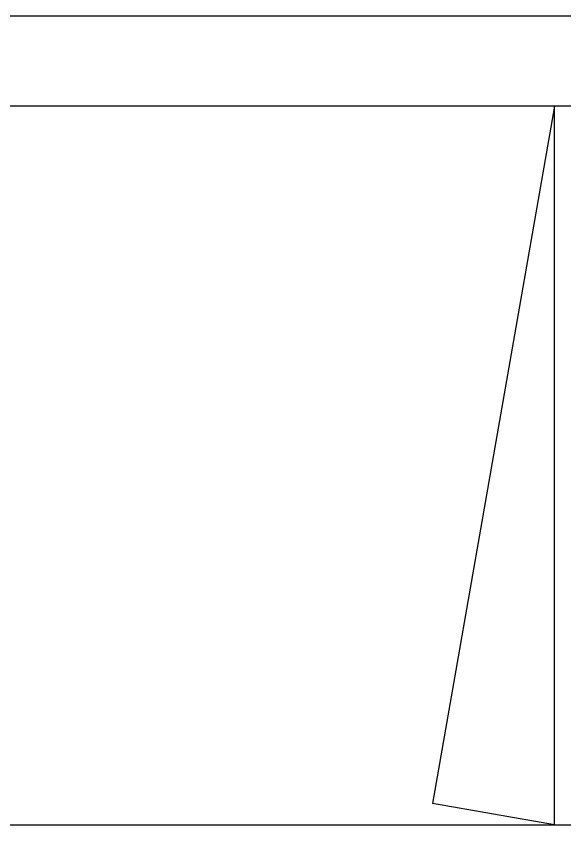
# Model space of a CAD drawing. Extents: x 11477420 to 23072185, y -28506554 to -14238804.
# Drawn here: x 11518537 to 11519148, y -14255639 to -14254739 of the extents above; entities that cross this region are included whole.
import ezdxf

# ---------------------------------------------------------------- set-up
doc = ezdxf.new("R2010")
doc.units = 0
doc.header["$LTSCALE"] = 50
doc.header["$MEASUREMENT"] = 0
for name, color, linetype in [('04_FUR', 6, 'CONTINUOUS'), ('1.천장.벽체선(내벽)', 3, 'CONTINUOUS'), ('가구', 6, 'CONTINUOUS')]:
    doc.layers.add(name, color=color, linetype=linetype)

# ---------------------------------------------------------------- blocks, each defined once
blk = doc.blocks.new('BEDD')
at = {"layer": '가구'}
for p, q in [((190657.67, 168272.66), (190657.67, 166632.66)), ((189857.67, 166652.66), (189857.67, 168252.66)), ((189857.67, 166962.34), (190633.99, 167097.91)), ((190657.67, 167102.04), (190657.67, 166962.34)), ((190657.67, 166962.34), (189857.67, 166962.34))]:
    blk.add_line(p, q, dxfattribs=at)
blk.add_lwpolyline([(190657.67, 166962.34), (190633.99, 167097.91)], dxfattribs=at)

msp = doc.modelspace()

# ---------------------------------------------------------------- linework, layer by layer
at = {"layer": '1.천장.벽체선(내벽)', "ltscale": 30}
for p, q in [((11520596.07, -14254739.45), (11517596.07, -14254739.45)), ((11520596.07, -14254839.45), (11517596.07, -14254839.45))]:
    msp.add_line(p, q, dxfattribs=at)

# ---------------------------------------------------------------- block references
at = {"layer": '04_FUR', "xscale": -1, "rotation": 90}
msp.add_blockref('BEDD', (11686098.72, -14064981.78), dxfattribs=at)

doc.saveas('drawing.dxf')
